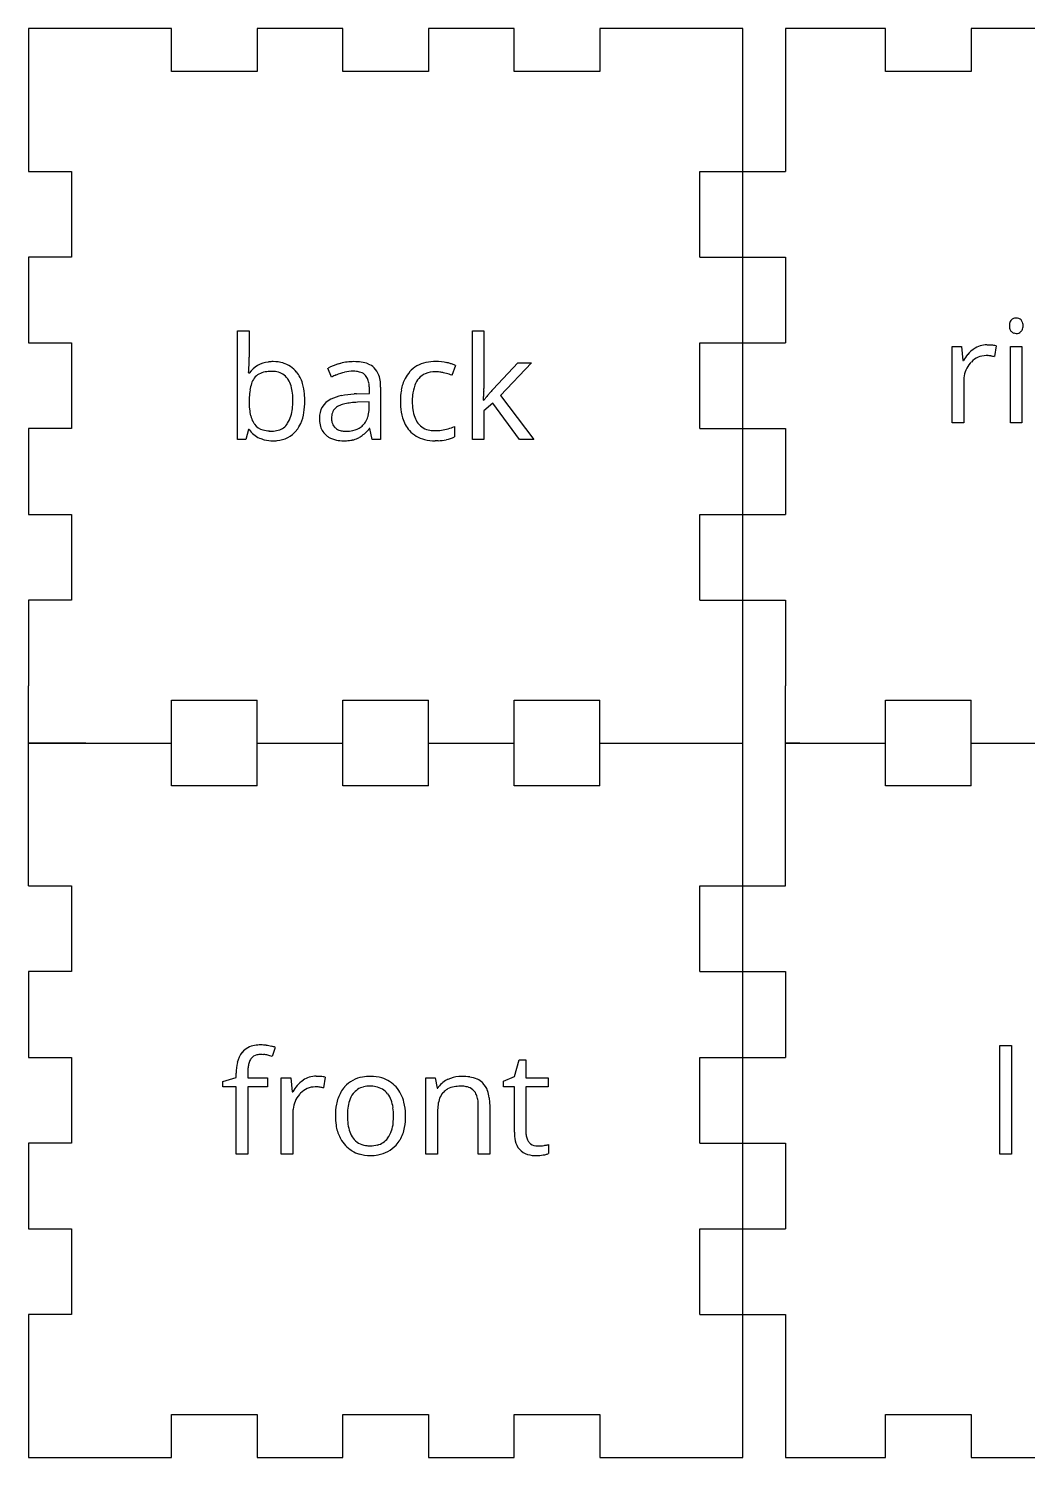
# Model space of a CAD drawing. Header units: millimetres. Extents: x 0 to 150, y 0 to 100.
# Drawn here: x 0 to 69.9, y 0 to 100 of the extents above; entities that cross this region are included whole.
import ezdxf

# ---------------------------------------------------------------- set-up
doc = ezdxf.new("R2010")
doc.units = ezdxf.units.MM

msp = doc.modelspace()

# ---------------------------------------------------------------- linework, layer by layer
at = {"layer": 'back_labelLayer'}
for p, q in [((14.63, 71.25), (14.63, 78.85)), ((14.63, 78.85), (15.44, 78.85)), ((15.44, 78.85), (15.44, 77)), ((31.08, 71.25), (31.08, 78.85)), ((31.08, 78.85), (31.88, 78.85)), ((31.88, 78.85), (31.88, 74.82)), ((21.21, 75.61), (20.96, 76.23)), ((29.89, 76.42), (29.64, 75.73)), ((32.52, 74.77), (34.25, 76.6)), ((35.21, 76.6), (33.05, 74.32)), ((34.25, 76.6), (35.21, 76.6)), ((15.41, 75.89), (15.44, 75.89)), ((22.95, 74.43), (23.86, 74.46)), ((23.86, 74.46), (23.86, 74.79)), ((24.65, 74.9), (24.65, 71.25)), ((33.05, 74.32), (35.37, 71.25)), ((23.84, 73.88), (23.03, 73.85)), ((23.84, 73.4), (23.84, 73.88)), ((31.85, 73.99), (31.88, 73.99)), ((32.5, 73.78), (31.88, 73.25)), ((31.88, 73.25), (31.88, 71.25)), ((34.38, 71.25), (32.5, 73.78)), ((23.89, 72.01), (23.85, 72.01)), ((24.05, 71.25), (23.89, 72.01)), ((29.81, 72.15), (29.81, 71.43)), ((15.21, 71.25), (14.63, 71.25)), ((15.39, 71.94), (15.21, 71.25)), ((15.44, 71.94), (15.39, 71.94)), ((24.65, 71.25), (24.05, 71.25)), ((31.88, 71.25), (31.08, 71.25)), ((35.37, 71.25), (34.38, 71.25))]:
    msp.add_line(p, q, dxfattribs=at)
for centre, radius, start, end in [((-1.45, 76.99), 16.9, 358.1123, 0.0484), ((3.25, 76.83), 12.19, 355.7239, 358.1259), ((16.96, 74.83), 1.84, 95.1835, 145.1109), ((16.99, 73.73), 2.28, 89.5731, 100.7324), ((17.12, 73.92), 2.77, 89.8743, 96.8146), ((17.02, 74.14), 1.87, 78.6781, 90.3749), ((17.15, 74.21), 2.48, 74.2393, 90.5624), ((17.31, 74.81), 1.85, 38.5631, 74.0671), ((22.74, 72.94), 3.74, 106.3569, 118.335), ((22.89, 72.45), 4.25, 104.5163, 106.5489), ((22.78, 72.94), 3.75, 90.0714, 104.6521), ((22.75, 73.38), 2.64, 90.4485, 103.7666), ((22.73, 74.02), 2, 83.6507, 90.1753), ((22.79, 73.27), 3.42, 81.568, 90.3249), ((22.81, 74.69), 1.32, 70.5716, 83.9929), ((22.99, 74.56), 2.12, 68.2273, 81.7494), ((23.27, 75.24), 1.38, 47.8683, 68.2934), ((23.31, 75.33), 1.28, 19.2331, 46.6741), ((28.24, 74.57), 2.1, 101.4913, 138.3134), ((28.49, 73.52), 3.18, 89.5892, 102.1788), ((28.51, 73.04), 3.66, 77.7703, 89.9475), ((28.44, 72.66), 4.05, 74.6796, 77.9579), ((28.82, 74.01), 2.64, 70.0946, 74.7386), ((29.17, 74.99), 1.6, 63.5034, 70.1862), ((29.34, 75.35), 1.21, 62.9282, 63.1884), ((5.36, 76.68), 10.08, 355.471, 355.6531), ((18.01, 74.32), 2.54, 160.8927, 171.2334), ((16.92, 74.71), 1.39, 143.3383, 161.256), ((16.66, 74.88), 1.08, 120.1403, 142.4249), ((16.82, 74.59), 1.41, 100.4469, 119.6701), ((17.18, 74.81), 1.18, 35.5409, 79.8011), ((17.05, 74.72), 1.34, 32.7033, 35.5244), ((16.68, 74.51), 1.76, 15.7779, 32.0151), ((16.89, 74.49), 2.39, 16.4709, 38.4075), ((15.68, 74.1), 3.66, 5.1338, 16.7974), ((23.59, 70.73), 5.43, 112.2122, 115.9641), ((23.06, 72.07), 3.98, 103.6226, 112.432), ((22.99, 75.16), 0.823, 42.7296, 71.038), ((22.91, 75.12), 0.905, 20.4094, 41.4479), ((22.41, 74.93), 1.44, 7.8273, 20.6042), ((21.53, 74.8), 2.33, 359.6934, 8.0036), ((22.57, 75.05), 2.08, 6.3379, 19.6815), ((21.46, 74.91), 3.19, 359.8027, 6.6584), ((28.94, 74.21), 2.89, 153.0875, 170.1051), ((28.35, 74.49), 2.23, 138.655, 152.6854), ((29.6, 74.11), 2.72, 160.1418, 175.1368), ((28.33, 74.61), 1.36, 114.4266, 161.6633), ((28.46, 74.18), 1.8, 88.7194, 112.5668), ((28.5, 74.18), 1.8, 87.6751, 89.9747), ((28.47, 73.66), 2.32, 81.691, 87.5079), ((28.32, 72.64), 3.35, 77.2999, 81.7345), ((28.12, 71.71), 4.31, 74.7801, 77.4498), ((28.31, 72.38), 3.61, 68.3294, 74.8832), ((21.69, 73.94), 6.25, 177.6177, 180.0425), ((19.81, 74.03), 4.36, 171.0668, 177.8457), ((15.52, 74.17), 2.97, 6.1648, 16.0396), ((13.72, 73.96), 4.79, 359.7681, 6.3095), ((14.14, 73.94), 5.2, 359.8779, 5.4094), ((21.76, 72.79), 1.4, 115.4905, 182.3568), ((22.47, 71.5), 2.87, 101.3568, 117.0798), ((23.03, 68.86), 5.56, 92.4696, 101.7065), ((23.19, 66.52), 7.92, 91.7165, 92.9096), ((30.5, 73.92), 4.47, 169.8979, 180.3689), ((31.34, 73.91), 4.48, 174.531, 180.1549), ((5.53, 75.83), 26.38, 356.0329, 356.6442), ((-1.83, 76.33), 33.76, 356.0212, 356.0556), ((15.99, 75.22), 15.9, 356.6325, 357.4911), ((26.48, 74.83), 5.4, 358.274, 359.8927), ((22.28, 74.95), 9.61, 357.5042, 358.3307), ((35.8, 71.22), 4.8, 142.3233, 144.7076), ((38.36, 69.25), 8.03, 140.4331, 142.3365), ((41.69, 66.51), 12.34, 139.2799, 140.4703), ((45.54, 63.19), 17.42, 138.3417, 139.2877), ((20.8, 73.91), 5.36, 179.7763, 185.7075), ((18.69, 73.69), 3.24, 185.5925, 194.205), ((15.5, 73.73), 2.99, 343.4171, 353.6369), ((13.86, 73.92), 4.64, 353.4935, 0.2206), ((16.25, 73.62), 3.07, 335.8306, 350.8255), ((14.59, 73.9), 4.75, 350.6563, 0.338), ((22.08, 72.81), 0.865, 120.9734, 172.418), ((22.29, 72.49), 1.24, 113.5887, 121.6805), ((22.59, 71.77), 2.02, 102.7995, 113.2433), ((22.96, 70.22), 3.61, 96.3546, 102.9953), ((23.23, 67.9), 5.95, 91.8564, 96.4479), ((21.78, 73.38), 2.06, 346.9177, 0.2825), ((21.3, 73.4), 2.54, 359.8168, 0.0015), ((30.93, 73.89), 4.9, 179.9388, 183.9816), ((29.61, 73.77), 3.58, 183.5913, 196.354), ((30.79, 73.88), 3.93, 179.7042, 188.0743), ((29.38, 73.67), 2.5, 187.9315, 200.3886), ((17.34, 73.34), 1.84, 193.943, 208.0218), ((16.79, 73.06), 1.22, 208.5536, 217.5606), ((16.74, 73.04), 1.18, 218.169, 253.8047), ((17.16, 73.01), 1.17, 286.0163, 326.8498), ((16.58, 73.4), 1.86, 326.7105, 343.6662), ((16.98, 73.31), 2.28, 321.3162, 335.5436), ((22.4, 72.71), 2.04, 179.5457, 192.6949), ((21.71, 72.54), 1.33, 192.0828, 227.4521), ((22.49, 72.72), 1.28, 171.2123, 180.2059), ((22.37, 72.71), 1.16, 179.5266, 192.7788), ((21.98, 72.62), 0.755, 192.3264, 222.058), ((21.95, 72.6), 0.722, 222.5804, 229.2549), ((22.05, 72.72), 0.882, 229.7837, 254.2724), ((22.4, 73.33), 1.49, 281.7121, 306.4594), ((22.47, 73.21), 1.35, 306.9881, 313.8558), ((22.46, 73.21), 1.36, 314.1892, 347.427), ((21.22, 74.09), 3.36, 314.7445, 321.7072), ((28.43, 73.41), 2.34, 196.0167, 221.1349), ((28.61, 73.39), 1.68, 200.4184, 216.6393), ((28.29, 73.16), 1.29, 216.9695, 261.3103), ((28.22, 76.02), 4.19, 286.046, 292.3654), ((16.9, 72.98), 1.8, 215.585, 245.8362), ((17.04, 73.3), 2.14, 245.9802, 255.5456), ((16.96, 73.72), 1.88, 253.1382, 266.8483), ((17.11, 73.61), 2.46, 255.7755, 270.3186), ((17.02, 74.44), 2.61, 266.3775, 270.051), ((17.04, 73.45), 1.62, 269.3869, 285.8631), ((17.13, 73.9), 2.75, 269.9225, 275.5482), ((17.26, 73.08), 1.92, 274.064, 321.4081), ((21.75, 72.6), 1.4, 227.7689, 237.805), ((21.87, 72.81), 1.64, 238.3273, 258.9184), ((22.04, 73.64), 2.49, 258.672, 270.4047), ((22.18, 73.16), 1.34, 253.9397, 266.4534), ((22.06, 74.8), 3.65, 269.954, 273.1491), ((22.22, 73.64), 1.82, 266.0783, 270.0589), ((22.24, 74.05), 2.23, 269.5792, 282.0414), ((22.12, 73.91), 2.76, 272.9335, 281.4139), ((22.3, 73.04), 1.87, 281.298, 293.7314), ((22.44, 72.69), 1.49, 294.3933, 304.7371), ((22.04, 73.26), 2.18, 304.8486, 314.853), ((28.19, 73.24), 2.05, 221.7976, 256.8021), ((28.44, 74.18), 3.03, 256.4243, 270.489), ((28.43, 73.82), 1.96, 260.136, 270.2692), ((28.43, 75.25), 3.39, 270.2658, 286.2891), ((28.46, 75.6), 4.44, 269.9655, 272.8643), ((28.53, 74.55), 3.4, 272.5981, 282.1878), ((28.77, 73.49), 2.31, 282.0344, 296.9454)]:
    msp.add_arc(centre, radius, start, end, dxfattribs=at)
at = {"layer": 'back_outsideCutPath'}
for p, q in [((0, 100), (0, 90)), ((4, 100), (0, 100)), ((10, 100), (4, 100)), ((10, 97), (10, 100)), ((22, 100), (16, 100)), ((16, 100), (16, 97)), ((22, 97), (22, 100)), ((34, 100), (28, 100)), ((28, 100), (28, 97)), ((34, 97), (34, 100)), ((50, 100), (40, 100)), ((40, 100), (40, 97)), ((50, 96), (50, 100)), ((16, 97), (10, 97)), ((28, 97), (22, 97)), ((40, 97), (34, 97)), ((50, 90), (50, 96)), ((0, 90), (3, 90)), ((3, 90), (3, 84)), ((47, 84), (47, 90)), ((47, 90), (53, 90)), ((50, 78), (50, 90)), ((3, 84), (0, 84)), ((0, 84), (0, 78)), ((47, 84), (53, 84)), ((0, 78), (3, 78)), ((3, 78), (3, 72)), ((47, 72), (47, 78)), ((47, 78), (53, 78)), ((50, 66), (50, 78)), ((3, 72), (0, 72)), ((0, 72), (0, 66)), ((47, 72), (53, 72)), ((0, 66), (3, 66)), ((3, 66), (3, 60)), ((47, 60), (47, 66)), ((47, 66), (53, 66)), ((3, 60), (0, 60)), ((0, 60), (0, 54)), ((47, 60), (53, 60)), ((10, 53), (16, 53)), ((22, 53), (28, 53)), ((34, 53), (40, 53))]:
    msp.add_line(p, q, dxfattribs=at)
at = {"layer": 'front_labelLayer'}
for p, q in [((17.26, 28.7), (17.05, 28.05)), ((34.01, 26.67), (34.35, 27.82)), ((34.35, 27.82), (34.82, 27.82)), ((34.82, 27.82), (34.82, 26.57)), ((13.59, 26.31), (14.54, 26.6)), ((13.59, 25.94), (13.59, 26.31)), ((14.54, 26.6), (14.54, 26.9)), ((15.35, 26.92), (15.35, 26.57)), ((15.35, 26.57), (16.72, 26.57)), ((16.72, 26.57), (16.72, 25.94)), ((17.69, 21.22), (17.69, 26.57)), ((17.69, 26.57), (18.36, 26.57)), ((18.36, 26.57), (18.45, 25.58)), ((20.77, 26.61), (20.66, 25.86)), ((27.81, 21.22), (27.81, 26.57)), ((27.81, 26.57), (28.47, 26.57)), ((28.47, 26.57), (28.61, 25.84)), ((33.24, 26.34), (34.01, 26.67)), ((33.24, 25.94), (33.24, 26.34)), ((34.82, 26.57), (36.37, 26.57)), ((36.37, 26.57), (36.37, 25.94)), ((14.54, 25.94), (13.59, 25.94)), ((14.54, 21.22), (14.54, 25.94)), ((16.72, 25.94), (15.35, 25.94)), ((15.35, 25.94), (15.35, 21.22)), ((18.45, 25.58), (18.49, 25.58)), ((28.61, 25.84), (28.65, 25.84)), ((34.01, 25.94), (33.24, 25.94)), ((34.01, 22.76), (34.01, 25.94)), ((36.37, 25.94), (34.82, 25.94)), ((34.82, 25.94), (34.82, 22.8)), ((18.5, 24.09), (18.5, 21.22)), ((28.63, 24.03), (28.63, 21.22)), ((31.48, 21.22), (31.48, 24.69)), ((32.29, 24.71), (32.29, 21.22)), ((15.35, 21.22), (14.54, 21.22)), ((18.5, 21.22), (17.69, 21.22)), ((28.63, 21.22), (27.81, 21.22)), ((32.29, 21.22), (31.48, 21.22)), ((36.41, 21.89), (36.41, 21.27))]:
    msp.add_line(p, q, dxfattribs=at)
for centre, radius, start, end in [((16.28, 27.3), 1.7, 141.7434, 168.2322), ((16.03, 27.43), 1.42, 98.2551, 139.6203), ((16.14, 27.49), 0.702, 102.7678, 144.3381), ((16.25, 26.41), 2.46, 89.6697, 99.9315), ((16.24, 27.11), 1.09, 89.4859, 103.4198), ((16.25, 26.46), 1.74, 83.0761, 89.7926), ((16.25, 26.26), 2.61, 81.5641, 89.7017), ((16.14, 25.61), 2.61, 76.5183, 83.0217), ((16.07, 24.98), 3.9, 75.974, 81.6564), ((15.83, 24.31), 3.94, 71.9613, 76.5919), ((15.76, 23.68), 5.25, 73.2964, 76.0947), ((17.83, 26.94), 3.29, 167.5776, 180.6587), ((19.18, 26.92), 3.83, 178.1974, 180.0232), ((18.13, 26.97), 2.78, 171.6527, 178.4384), ((17.02, 27.13), 1.66, 161.8438, 171.7847), ((16.34, 27.36), 0.938, 145.0689, 162.1801), ((20.88, 24.24), 2.74, 139.4139, 150.6033), ((20.39, 24.66), 2.09, 124.2321, 139.4161), ((20.13, 25.06), 1.62, 89.6797, 124.4406), ((20.14, 22.95), 3.72, 84.9923, 90.1281), ((20.23, 23.95), 2.72, 78.4892, 85.0266), ((23.72, 24.51), 2.14, 99.1759, 137.9833), ((23.93, 23.52), 3.15, 89.7327, 100.076), ((23.97, 23.95), 2.72, 73.5223, 90.5692), ((24.13, 24.53), 2.12, 41.1446, 73.2134), ((30.03, 24.96), 1.64, 116.9443, 147.6526), ((30.2, 24.68), 1.97, 115.8074, 117.6066), ((30.29, 24.47), 2.19, 94.3227, 115.5454), ((30.34, 24.02), 2.65, 89.9578, 94.7109), ((30.36, 23.47), 3.2, 80.5585, 90.3538), ((30.56, 24.63), 2.02, 65.1094, 80.7638), ((30.8, 25.15), 1.46, 46.5584, 64.8782), ((30.82, 25.2), 1.4, 19.3849, 45.5997), ((20.36, 24.19), 1.85, 138.9576, 174.5422), ((20.41, 24.14), 1.92, 135.621, 138.8376), ((20.07, 24.53), 1.4, 89.6335, 137.0881), ((20.07, 24.03), 1.9, 87.3437, 89.966), ((20.04, 23.45), 2.49, 81.5885, 87.1916), ((19.89, 22.37), 3.57, 77.4454, 81.636), ((24.26, 24.21), 2.75, 150.7112, 169.4695), ((23.8, 24.45), 2.24, 138.1759, 150.2287), ((24.06, 24.45), 1.68, 142.9026, 162.375), ((23.74, 24.67), 1.29, 103.4685, 142.3119), ((23.91, 24.06), 1.93, 89.4806, 103.8805), ((23.93, 23.94), 2.04, 79.3454, 90.3175), ((24.09, 24.63), 1.33, 37.9577, 80.4006), ((23.82, 24.44), 1.67, 20.0257, 37.4351), ((22.99, 24.14), 2.55, 7.744, 20.069), ((23.83, 24.27), 2.52, 13.5014, 41.0703), ((30.95, 24.34), 2.31, 159.9534, 171.3802), ((30.03, 24.68), 1.33, 140.1519, 160.3146), ((29.88, 24.78), 1.14, 118.5439, 139.1927), ((30.06, 24.44), 1.53, 100.1176, 118.1602), ((30.23, 23.53), 2.45, 89.5933, 100.3718), ((30.25, 23.84), 2.15, 84.0198, 90.1511), ((30.33, 24.53), 1.45, 71.0828, 84.3691), ((30.52, 25.03), 0.914, 43.3791, 71.5386), ((30.47, 25.01), 0.964, 22.7025, 42.3419), ((30.04, 24.83), 1.43, 8.4931, 22.658), ((29.19, 24.7), 2.29, 359.6714, 8.6878), ((30, 24.9), 2.27, 6.9634, 19.8364), ((28.75, 24.73), 3.54, 359.7632, 7.2115), ((20.96, 24.1), 2.46, 173.6907, 180.0883), ((25.69, 23.93), 4.21, 169.2443, 180.3881), ((26.6, 23.92), 4.28, 173.0086, 180.2464), ((25.05, 24.12), 2.72, 162.0653, 173.1675), ((21.51, 23.92), 4.04, 359.7076, 7.8973), ((22.65, 23.96), 3.74, 1.1277, 13.88), ((21.64, 23.9), 4.76, 359.9918, 1.5421), ((32.46, 24.09), 3.83, 171.1766, 178.3217), ((33.82, 24.03), 5.19, 178.0811, 180.0237), ((25.53, 23.89), 4.05, 179.7745, 189.0933), ((24.49, 23.71), 3, 188.9102, 205.3171), ((26.42, 23.88), 4.1, 179.706, 187.9161), ((24.92, 23.67), 2.58, 187.7639, 200.0977), ((22.76, 23.71), 2.79, 342.3616, 353.7538), ((21.28, 23.89), 4.27, 353.5363, 0.2014), ((23.62, 23.59), 2.75, 330.2507, 349.4117), ((22.21, 23.88), 4.19, 349.1762, 0.3863), ((24.18, 23.58), 2.66, 205.656, 208.446), ((23.78, 23.34), 2.19, 207.7947, 238.6758), ((24.09, 23.36), 1.7, 200.0846, 216.9132), ((23.78, 23.15), 1.33, 217.301, 261.7099), ((24.1, 23.13), 1.31, 284.5662, 322.6334), ((23.75, 23.39), 1.74, 323.009, 342.639), ((24.05, 23.37), 2.26, 318.144, 329.7566), ((36.56, 22.73), 2.55, 179.3551, 192.8478), ((35.28, 22.39), 1.23, 190.3818, 253.8772), ((36.45, 22.79), 1.63, 179.6416, 189.7506), ((35.88, 22.68), 1.05, 189.5479, 205.7874), ((35.64, 22.57), 0.786, 206.1295, 221.4084), ((35.61, 22.55), 0.753, 221.5949, 262.3505), ((23.81, 23.39), 2.26, 238.8115, 253.2429), ((23.89, 23.73), 2.6, 253.5437, 270.4183), ((23.92, 23.82), 2.01, 260.5033, 270.2476), ((23.93, 24.27), 3.15, 269.7503, 279.8034), ((23.95, 23.69), 1.88, 269.4482, 284.7256), ((24.13, 23.31), 2.16, 278.8959, 317.9979), ((35.53, 23.24), 2.12, 253.7848, 270.8853), ((35.68, 22.88), 1.08, 261.3266, 270.1914), ((35.56, 23.21), 2.08, 270.0036, 270.76), ((35.55, 23.65), 2.53, 270.8933, 275.5483), ((35.69, 24.46), 2.66, 269.8804, 278.3028), ((35.46, 24.63), 3.51, 275.5261, 279.2939), ((35.54, 24.16), 3.03, 279.1866, 280.1141), ((35.71, 24.25), 2.45, 278.4152, 279.0078), ((35.68, 23.42), 2.28, 280.007, 283.3735), ((35.41, 26.16), 4.38, 278.959, 280.5104), ((35.7, 24.63), 2.83, 280.4847, 282.6268), ((35.88, 22.57), 1.41, 283.307, 288.1197), ((35.95, 23.52), 1.69, 282.5878, 285.5794), ((36.07, 21.99), 0.797, 287.989, 295.3048), ((36.07, 23.06), 1.22, 285.7236, 286.2565)]:
    msp.add_arc(centre, radius, start, end, dxfattribs=at)
at = {"layer": 'front_outsideCutPath'}
for p, q in [((50, 46), (50, 66)), ((0, 40), (0, 54)), ((10, 47), (10, 53)), ((16, 47), (16, 53)), ((22, 47), (22, 53)), ((28, 47), (28, 53)), ((34, 47), (34, 53)), ((40, 47), (40, 53)), ((0, 50), (10, 50)), ((4, 50), (0, 50)), ((16, 50), (22, 50)), ((28, 50), (34, 50)), ((40, 50), (50, 50)), ((16, 47), (10, 47)), ((28, 47), (22, 47)), ((40, 47), (34, 47)), ((50, 40), (50, 46)), ((0, 40), (3, 40)), ((3, 40), (3, 34)), ((47, 34), (47, 40)), ((47, 40), (53, 40)), ((50, 28), (50, 40)), ((3, 34), (0, 34)), ((0, 34), (0, 28)), ((47, 34), (53, 34)), ((0, 28), (3, 28)), ((3, 28), (3, 22)), ((47, 22), (47, 28)), ((47, 28), (53, 28)), ((50, 16), (50, 28)), ((3, 22), (0, 22)), ((0, 22), (0, 16)), ((47, 22), (53, 22)), ((0, 16), (3, 16)), ((3, 16), (3, 10)), ((47, 10), (47, 16)), ((47, 16), (53, 16)), ((50, 0), (50, 16)), ((3, 10), (0, 10)), ((0, 10), (0, 4)), ((47, 10), (53, 10)), ((0, 4), (0, 0)), ((10, 0), (10, 3)), ((10, 3), (16, 3)), ((16, 3), (16, 0)), ((22, 0), (22, 3)), ((22, 3), (28, 3)), ((28, 3), (28, 0)), ((34, 0), (34, 3)), ((34, 3), (40, 3)), ((40, 3), (40, 0)), ((0, 0), (10, 0)), ((16, 0), (22, 0)), ((28, 0), (34, 0)), ((40, 0), (46, 0)), ((46, 0), (50, 0))]:
    msp.add_line(p, q, dxfattribs=at)
at = {"layer": 'left_labelLayer'}
for p, q in [((68.01, 21.22), (68.01, 28.82)), ((68.01, 28.82), (68.82, 28.82)), ((68.82, 28.82), (68.82, 21.22)), ((68.82, 21.22), (68.01, 21.22))]:
    msp.add_line(p, q, dxfattribs=at)
at = {"layer": 'left_outsideCutPath'}
for p, q in [((53, 40), (53, 54)), ((60, 47), (60, 53)), ((66, 47), (66, 53)), ((53, 50), (60, 50)), ((54, 50), (53, 50)), ((66, 50), (72, 50)), ((66, 47), (60, 47)), ((53, 34), (53, 28)), ((53, 22), (53, 16)), ((53, 10), (53, 4)), ((53, 4), (53, 0)), ((60, 0), (60, 3)), ((60, 3), (66, 3)), ((66, 3), (66, 0)), ((53, 0), (60, 0)), ((66, 0), (72, 0))]:
    msp.add_line(p, q, dxfattribs=at)
at = {"layer": 'right_labelLayer'}
for p, q in [((64.66, 72.4), (64.66, 77.75)), ((64.66, 77.75), (65.32, 77.75)), ((65.32, 77.75), (65.42, 76.76)), ((67.74, 77.79), (67.62, 77.04)), ((68.74, 72.4), (68.74, 77.75)), ((68.74, 77.75), (69.55, 77.75)), ((69.55, 77.75), (69.55, 72.4)), ((65.42, 76.76), (65.46, 76.76)), ((65.47, 75.27), (65.47, 72.4)), ((65.47, 72.4), (64.66, 72.4)), ((69.55, 72.4), (68.74, 72.4))]:
    msp.add_line(p, q, dxfattribs=at)
for centre, radius, start, end in [((69.57, 79.21), 0.898, 170.8453, 180.3544), ((69.63, 79.2), 0.957, 179.8805, 185.3687), ((69.33, 79.17), 0.66, 184.9925, 198.2042), ((69.23, 79.27), 0.557, 155.9679, 171.0517), ((69.07, 79.34), 0.379, 133.7881, 155.9172), ((69.13, 79.27), 0.469, 92.6446, 133.471), ((69.15, 79.12), 0.619, 89.969, 93.7642), ((69.16, 79.26), 0.478, 46.3708, 90.8879), ((69.2, 79.31), 0.409, 17.7252, 46.4473), ((69.09, 79.14), 0.528, 332.6323, 350.0706), ((68.98, 79.24), 0.644, 4.9429, 18.19), ((68.79, 79.2), 0.839, 349.8344, 0.3891), ((68.7, 79.21), 0.927, 359.8849, 5.3181), ((69.1, 79.09), 0.418, 197.7934, 224.8942), ((69.13, 79.12), 0.455, 225.1301, 249.9001), ((69.14, 79.18), 0.515, 250.5, 270.5979), ((69.15, 79.13), 0.473, 269.1788, 314.2808), ((69.21, 79.08), 0.396, 313.6153, 332.2678), ((67.84, 75.42), 2.74, 139.4139, 150.6033), ((67.35, 75.84), 2.09, 124.2321, 139.4161), ((67.03, 75.71), 1.4, 89.6335, 137.0881), ((67.09, 76.24), 1.62, 89.6797, 124.4406), ((67.04, 75.21), 1.9, 87.3437, 89.966), ((67.11, 74.13), 3.72, 84.9923, 90.1281), ((67, 74.63), 2.49, 81.5885, 87.1916), ((66.85, 73.55), 3.57, 77.4454, 81.636), ((67.19, 75.13), 2.72, 78.4892, 85.0266), ((67.32, 75.37), 1.85, 138.9576, 174.5422), ((67.37, 75.32), 1.92, 135.621, 138.8376), ((67.93, 75.28), 2.46, 173.6907, 180.0883)]:
    msp.add_arc(centre, radius, start, end, dxfattribs=at)
at = {"layer": 'right_outsideCutPath'}
for p, q in [((53, 100), (53, 90)), ((54, 100), (53, 100)), ((60, 100), (54, 100)), ((60, 97), (60, 100)), ((72, 100), (66, 100)), ((66, 100), (66, 97)), ((66, 97), (60, 97)), ((53, 84), (53, 78)), ((53, 72), (53, 66)), ((53, 60), (53, 54)), ((60, 53), (66, 53))]:
    msp.add_line(p, q, dxfattribs=at)

doc.saveas('drawing.dxf')
